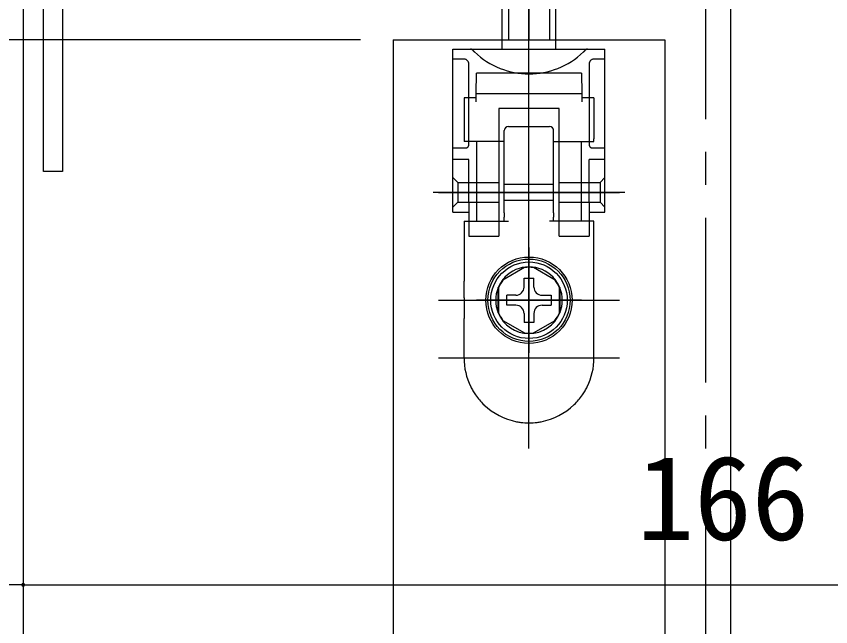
# Model space of a CAD drawing. Units: millimetres, scale not verified. Extents: x -800 to 800, y -554 to 554.
# Drawn here: x -520.2 to -421.1, y 307.1 to 381.2 of the extents above; entities that cross this region are included whole.
import ezdxf
from ezdxf.enums import TextEntityAlignment as Align

# ---------------------------------------------------------------- set-up
doc = ezdxf.new("R2010")
doc.units = ezdxf.units.MM
doc.header["$LTSCALE"] = 4
for name, pattern in [('CHAIN1', [8, 5, -1, 1, -1]), ('USER1', [19.05, 12.7, -6.35]), ('USER11', [14.01, 12, -1, 0.01, -1])]:
    doc.linetypes.add(name, pattern=pattern)
doc.layers.add('2-0', color=7, linetype='Continuous', lineweight=25)
doc.styles.add('ＭＳ ゴシック', font='')
doc.styles.get('ＭＳ ゴシック').set_extended_font_data('MS Gothic')

msp = doc.modelspace()

# ---------------------------------------------------------------- linework, layer by layer
at = {"layer": '2-0', "linetype": 'CHAIN1'}
msp.add_line((-436.323, 176.743), (-436.323, 453.608), dxfattribs=at)
at = {"layer": '2-0'}
for p, q in [((-519.323, 448.375), (-519.323, 176.743)), ((-516.823, 362.375), (-516.823, 412.375)), ((-433.323, 412.375), (-433.323, 206.875)), ((-514.523, 410.075), (-514.523, 362.375)), ((-461.073, 377.236), (-461.073, 387.375)), ((-454.573, 377.236), (-454.573, 387.375)), ((-460.323, 386.375), (-460.323, 378.375)), ((-457.823, 386.375), (-457.823, 378.375)), ((-455.323, 386.375), (-455.323, 378.375)), ((-478.323, 378.375), (-572.39, 378.375)), ((-478.323, 378.375), (-572.39, 378.375)), ((-474.323, 378.375), (-441.323, 378.375)), ((-474.323, 378.375), (-474.323, 206.875)), ((-441.323, 378.375), (-441.323, 206.875)), ((-467.063, 377.236), (-448.583, 377.236)), ((-467.063, 357.436), (-467.063, 377.236)), ((-448.583, 357.436), (-448.583, 377.236)), ((-451.422, 374.336), (-451.484, 374.336)), ((-465.523, 371.336), (-465.723, 371.336)), ((-465.723, 371.336), (-465.723, 370.836)), ((-449.923, 371.336), (-450.123, 371.336)), ((-465.723, 370.836), (-465.723, 367.943)), ((-454.163, 370.036), (-461.483, 370.036)), ((-461.483, 370.036), (-461.483, 355.636)), ((-454.163, 355.636), (-454.163, 370.036)), ((-465.723, 367.943), (-465.723, 367.497)), ((-465.723, 367.497), (-465.723, 366.325)), ((-460.823, 366.836), (-460.823, 367.336)), ((-460.323, 367.836), (-455.323, 367.836)), ((-460.823, 366.336), (-460.823, 366.836)), ((-460.823, 366.334), (-460.823, 366.336)), ((-454.823, 366.325), (-454.823, 366.334)), ((-465.723, 366.325), (-465.723, 366.057)), ((-465.723, 366.057), (-465.723, 366.025)), ((-465.523, 366.025), (-465.723, 366.025)), ((-460.823, 366.025), (-460.873, 366.025)), ((-454.823, 365.039), (-454.823, 366.025)), ((-454.823, 366.025), (-454.773, 366.025)), ((-450.123, 366.025), (-449.923, 366.025)), ((-449.923, 366.057), (-449.923, 366.325)), ((-449.923, 366.025), (-449.923, 366.057)), ((-460.823, 364.539), (-460.823, 364.896)), ((-460.823, 364.325), (-460.823, 364.539)), ((-454.823, 364.896), (-454.823, 365.039)), ((-454.823, 364.539), (-454.823, 364.896)), ((-454.823, 364.325), (-454.823, 364.539)), ((-460.823, 362.794), (-460.823, 364.325)), ((-514.523, 362.375), (-516.823, 362.375)), ((-460.823, 362.294), (-460.823, 362.301)), ((-460.823, 360.836), (-460.823, 362.294)), ((-454.823, 360.836), (-454.823, 362.294)), ((-460.823, 358.836), (-460.823, 360.836)), ((-465.143, 358.636), (-465.143, 355.636)), ((-460.823, 357.753), (-460.823, 358.836)), ((-450.503, 358.636), (-450.503, 355.636)), ((-467.063, 357.436), (-465.143, 357.436)), ((-464.148, 356.336), (-464.148, 357.836)), ((-460.823, 357.336), (-460.823, 357.753)), ((-454.823, 357.336), (-454.823, 357.753)), ((-451.498, 357.836), (-451.498, 356.336)), ((-450.503, 357.436), (-448.583, 357.436)), ((-460.823, 357.336), (-460.823, 356.836)), ((-460.823, 356.336), (-460.823, 356.836)), ((-454.823, 357.336), (-454.823, 356.836)), ((-454.823, 356.336), (-454.823, 356.836)), ((-465.723, 356.336), (-460.823, 356.336)), ((-465.723, 356.336), (-465.723, 352.036)), ((-460.823, 356.336), (-460.323, 356.336)), ((-454.823, 356.336), (-455.323, 356.336)), ((-449.923, 356.336), (-454.823, 356.336)), ((-465.723, 352.036), (-465.723, 351.036)), ((-465.723, 351.036), (-465.723, 350.965)), ((-465.723, 350.965), (-465.723, 350.162)), ((-458.357, 350.701), (-460.989, 349.181)), ((-454.657, 349.181), (-457.289, 350.701)), ((-449.923, 350.162), (-449.923, 350.965)), ((-465.723, 350.162), (-465.723, 349.698)), ((-449.923, 349.698), (-449.923, 350.162)), ((-465.723, 347.036), (-465.723, 349.036)), ((-458.423, 349.436), (-457.223, 349.436)), ((-458.423, 348.336), (-458.423, 349.436)), ((-457.223, 348.336), (-457.223, 349.436)), ((-461.573, 345.207), (-461.573, 348.266)), ((-461.523, 348.256), (-461.523, 345.216)), ((-454.123, 345.216), (-454.123, 348.256)), ((-454.073, 348.266), (-454.073, 345.207)), ((-465.723, 347.036), (-465.723, 346.536)), ((-460.523, 346.136), (-460.523, 347.336)), ((-459.423, 347.336), (-460.523, 347.336)), ((-456.223, 347.336), (-455.123, 347.336)), ((-455.123, 347.336), (-455.123, 346.136)), ((-459.423, 346.136), (-460.523, 346.136)), ((-456.223, 346.136), (-455.123, 346.136)), ((-449.923, 345.911), (-449.923, 346.375)), ((-449.923, 345.108), (-449.923, 345.911)), ((-458.423, 345.136), (-458.423, 344.036)), ((-457.223, 345.136), (-457.223, 344.036)), ((-449.923, 345.036), (-449.923, 345.108)), ((-449.923, 344.536), (-449.923, 345.036)), ((-465.723, 344.036), (-465.723, 344.536)), ((-465.723, 339.736), (-465.723, 344.036)), ((-460.989, 344.292), (-458.357, 342.772)), ((-457.223, 344.036), (-458.423, 344.036)), ((-457.289, 342.772), (-454.657, 344.292)), ((-449.923, 344.036), (-449.923, 344.536)), ((-449.923, 339.736), (-449.923, 344.036)), ((-519.323, 334.396), (-519.323, 310.912)), ((-519.323, 334.396), (-519.323, 310.912)), ((-519.323, 312.162), (-353.323, 312.162))]:
    msp.add_line(p, q, dxfattribs=at)
at = {"layer": '2-0', "linetype": 'USER11'}
for p, q in [((-457.823, 348.336), (-457.823, 394.536)), ((-457.823, 353.211), (-457.823, 379.036)), ((-457.823, 328.736), (-457.823, 376.336)), ((-446.183, 359.836), (-469.463, 359.836)), ((-468.823, 359.836), (-446.823, 359.836)), ((-457.823, 353.13), (-457.823, 340.343)), ((-468.823, 346.736), (-446.823, 346.736)), ((-451.429, 346.736), (-464.216, 346.736)), ((-468.823, 339.736), (-446.823, 339.736))]:
    msp.add_line(p, q, dxfattribs=at)
at = {"layer": '2-0', "linetype": 'USER1'}
for p, q in [((-465.743, 376.036), (-467.063, 376.036)), ((-465.143, 365.596), (-465.143, 375.436)), ((-450.503, 375.436), (-450.503, 365.596)), ((-448.583, 376.036), (-449.903, 376.036)), ((-464.255, 371.836), (-464.224, 374.336)), ((-451.484, 374.336), (-464.224, 374.336)), ((-451.422, 374.336), (-451.391, 371.836)), ((-464.255, 371.336), (-465.523, 371.336)), ((-464.255, 370.836), (-464.255, 371.836)), ((-464.255, 371.836), (-451.391, 371.836)), ((-451.391, 371.836), (-451.391, 370.836)), ((-450.123, 371.336), (-451.391, 371.336)), ((-460.873, 366.025), (-465.523, 366.025)), ((-464.148, 357.836), (-464.148, 366.025)), ((-454.773, 366.025), (-450.123, 366.025)), ((-451.498, 366.025), (-451.498, 357.836)), ((-467.063, 365.236), (-465.503, 365.236)), ((-450.143, 365.236), (-448.583, 365.236)), ((-450.503, 358.636), (-450.503, 363.827)), ((-448.583, 363.827), (-450.503, 363.827)), ((-467.063, 361.636), (-466.463, 361.036)), ((-448.583, 361.636), (-449.183, 361.036)), ((-466.463, 361.036), (-461.483, 361.036)), ((-466.463, 361.036), (-466.463, 358.636)), ((-460.823, 360.836), (-454.823, 360.836)), ((-454.163, 361.036), (-449.183, 361.036)), ((-449.183, 361.036), (-449.183, 358.636)), ((-467.063, 358.036), (-466.463, 358.636)), ((-466.463, 358.636), (-461.483, 358.636)), ((-454.823, 358.836), (-460.823, 358.836)), ((-454.163, 358.636), (-449.183, 358.636)), ((-448.583, 358.036), (-449.183, 358.636)), ((-465.143, 355.636), (-465.143, 354.5)), ((-461.483, 355.636), (-461.483, 354.5)), ((-454.163, 354.5), (-454.163, 355.636)), ((-450.503, 355.636), (-450.503, 354.5)), ((-465.143, 354.5), (-461.483, 354.5)), ((-454.163, 354.5), (-450.503, 354.5))]:
    msp.add_line(p, q, dxfattribs=at)
at = {"layer": '2-0'}
for points in [[(-449.923, 371.336), (-449.923, 370.836), (-449.923, 367.943)], [(-454.823, 366.334), (-454.823, 366.336), (-454.823, 366.836), (-454.823, 367.336)], [(-449.923, 367.943), (-449.923, 367.497), (-449.923, 366.325)], [(-460.823, 366.025), (-460.823, 366.057), (-460.823, 366.325), (-460.823, 366.334)], [(-460.823, 364.896), (-460.823, 365.039), (-460.823, 366.025)], [(-454.823, 366.025), (-454.823, 366.057), (-454.823, 366.325)], [(-454.823, 362.336), (-454.823, 362.794), (-454.823, 364.325)], [(-460.823, 362.301), (-460.823, 362.336), (-460.823, 362.794)], [(-454.823, 362.294), (-454.823, 362.301), (-454.823, 362.336)], [(-454.823, 357.753), (-454.823, 358.836), (-454.823, 360.836)], [(-449.923, 350.965), (-449.923, 351.036), (-449.923, 352.036), (-449.923, 356.336)], [(-465.723, 349.698), (-465.723, 349.536), (-465.723, 349.036)], [(-449.923, 347.036), (-449.923, 349.036), (-449.923, 349.536), (-449.923, 349.698)], [(-465.723, 346.536), (-465.723, 346.375), (-465.723, 345.911), (-465.723, 345.108)], [(-449.923, 346.375), (-449.923, 346.536), (-449.923, 347.036)], [(-465.723, 345.108), (-465.723, 345.036), (-465.723, 344.536)], [(-519.323, 312.162), (-522.323, 312.162), (-530.215, 312.162)]]:
    msp.add_lwpolyline(points, dxfattribs=at)
at = {"layer": '2-0', "linetype": 'USER1'}
msp.add_lwpolyline([(-465.143, 358.636), (-465.143, 363.827), (-467.063, 363.827)], dxfattribs=at)
at = {"layer": '2-0'}
for radius in [5.25, 4.646]:
    msp.add_circle((-457.823, 346.736), radius, dxfattribs=at)
at = {"layer": '2-0', "linetype": 'USER11'}
msp.add_circle((-457.823, 346.736), 5, dxfattribs=at)
at = {"layer": '2-0', "linetype": 'USER1'}
for centre, radius, start, end in [((-464.947, 376.876), 0.36, 44.33042, 90), ((-450.698, 376.876), 0.36, 90, 135.66958), ((-457.823, 383.836), 9.6, 224.33042, 226.29373), ((-457.823, 383.836), 9.6, 226.29373, 313.70627), ((-457.823, 383.836), 9.6, 313.70627, 315.66958), ((-465.743, 375.436), 0.6, 0, 90), ((-449.903, 375.436), 0.6, 90, 180), ((-465.503, 365.596), 0.36, 270, 0), ((-450.143, 365.596), 0.36, 180, 270)]:
    msp.add_arc(centre, radius, start, end, dxfattribs=at)
at = {"layer": '2-0'}
for centre, radius, start, end in [((-460.323, 367.336), 0.5, 90, 180), ((-455.323, 367.336), 0.5, 0, 90), ((-457.823, 346.736), 4.05, 43.7377, 136.2623), ((-457.823, 346.736), 4, 82.33165, 97.66835), ((-457.823, 346.736), 4.05, 136.2623, 157.80839), ((-457.823, 346.736), 4.05, 22.19161, 43.7377), ((-457.823, 346.736), 4, 142.17651, 157.66835), ((-457.823, 346.736), 4, 22.33165, 37.66835), ((-457.823, 346.736), 4.05, 157.80839, 202.19161), ((-459.423, 348.336), 1, 270, 0), ((-456.223, 348.336), 1, 180, 270), ((-457.823, 346.736), 4.05, 337.80839, 22.19161), ((-459.423, 345.136), 1, 360, 90), ((-456.223, 345.136), 1, 90, 180), ((-457.823, 346.736), 4.05, 202.19161, 337.80839), ((-457.823, 346.736), 4, 202.33165, 217.82349), ((-457.823, 346.736), 4, 322.17651, 337.66835), ((-457.823, 346.736), 4, 262.17651, 277.82349), ((-457.823, 339.736), 7.9, 180, 206.29788), ((-457.823, 339.736), 7.9, 333.70212, 0), ((-457.823, 339.736), 7.9, 206.29788, 210.41962), ((-457.823, 339.736), 7.9, 210.41962, 214.72375), ((-457.823, 339.736), 7.9, 325.27625, 329.58038), ((-457.823, 339.736), 7.9, 329.58038, 333.70212), ((-457.823, 339.736), 7.9, 214.72375, 225.86911), ((-457.823, 339.736), 7.9, 314.13089, 325.27625), ((-457.823, 339.736), 7.9, 225.86911, 226.18003), ((-457.823, 339.736), 7.9, 226.18003, 259.0546), ((-457.823, 339.736), 7.9, 280.9454, 313.81997), ((-457.823, 339.736), 7.9, 313.81997, 314.13089), ((-457.823, 339.736), 7.9, 259.0546, 262.72786), ((-457.823, 339.736), 7.9, 262.72786, 270), ((-457.823, 339.736), 7.9, 270, 277.27214), ((-457.823, 339.736), 7.9, 277.27214, 280.9454), ((-519.323, 312.162), 0.156, 0, 180), ((-519.323, 312.162), 0.156, 0, 180), ((-519.323, 312.162), 0.156, 180, 0), ((-519.323, 312.162), 0.156, 180, 0)]:
    msp.add_arc(centre, radius, start, end, dxfattribs=at)

# ---------------------------------------------------------------- texts
at = {"layer": '2-0', "style": 'ＭＳ ゴシック'}
msp.add_text('166', height=10.26, dxfattribs=at).set_placement((-444.704, 314.534), align=Align.BOTTOM_LEFT)

doc.saveas('drawing.dxf')
